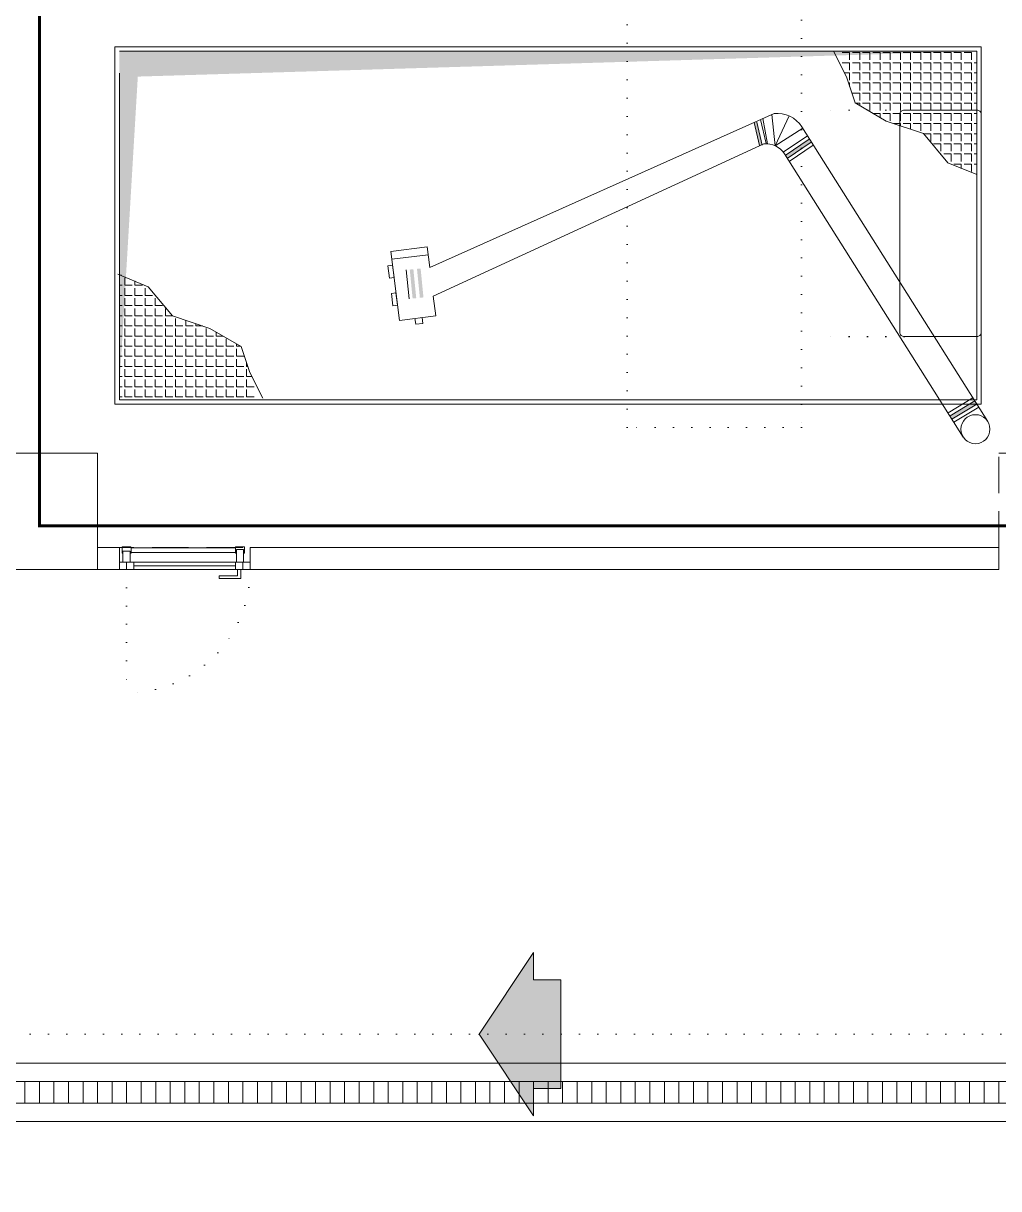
# Model space of a CAD drawing. Header units: metres. Extents: x -13933 to 152404, y -7861 to 21912.
# Drawn here: x 1589 to 2260, y 4374 to 5176 of the extents above; entities that cross this region are included whole.
import ezdxf

# ---------------------------------------------------------------- set-up
doc = ezdxf.new("R2010")
doc.units = ezdxf.units.M
doc.header["$LTSCALE"] = 100
doc.header["$MEASUREMENT"] = 0
for name, pattern in [('ACAD_ISO05W100', [33, 24, -3, 0, -3, 0, -3]), ('DOT2', [0.125, 0, -0.125]), ('HIDDEN', [0.375, 0.25, -0.125])]:
    doc.linetypes.add(name, pattern=pattern)
doc.layers.get('0').update_dxf_attribs({"color": 9, "lineweight": 9})
for name, color, linetype, lineweight in [('00', 9, 'Continuous', 9), ('01', 9, 'Continuous', 9), ('06B', 9, 'Continuous', 9), ('06D', 9, 'Continuous', 9), ('10', 9, 'Continuous', 9), ('15', 9, 'Continuous', 9), ('20', 9, 'DOT2', 9), ('bakırcı ekipman', 252, 'ACAD_ISO05W100', 9)]:
    doc.layers.add(name, color=color, linetype=linetype, lineweight=lineweight)

# ---------------------------------------------------------------- blocks, each defined once
blk = doc.blocks.new('p-kolon_80x80')
blk.add_lwpolyline([(-40, -40), (40, -40), (40, 40), (-40, 40)], close=True)
blk = doc.blocks.new('2.bod.sitatik')
at = {"layer": '01'}
blk.add_blockref('p-kolon_80x80', (1600, -3790), dxfattribs=at)
blk = doc.blocks.new('p-işyeri')
at = {"color": 0, "const_width": 2}
blk.add_lwpolyline([(200, 0), (200, 700), (-200, 700), (-200, 0)], close=True, dxfattribs=at)
blk = doc.blocks.new('rf')
at = {"layer": 'bakırcı ekipman', "color": 0, "lineweight": 0}
for p, q in [((174820.42, -9265.6), (174802.78, -9274.52)), ((174802.78, -9274.52), (174784.78, -9280.52)), ((174805.53, -9276.74), (174805.53, -9273.06)), ((174812.52, -9276.74), (174812.52, -9271.66)), ((174819.5, -9276.74), (174819.5, -9271.66)), ((174784.78, -9280.52), (174772.35, -9301.95)), ((174784.58, -9283.72), (174784.58, -9280.87)), ((174791.56, -9283.72), (174791.56, -9278.64)), ((174798.55, -9276.74), (174796.14, -9276.74)), ((174798.55, -9276.74), (174798.55, -9275.93)), ((174798.55, -9283.72), (174798.55, -9278.64)), ((174805.53, -9276.74), (174800.45, -9276.74)), ((174805.53, -9283.72), (174805.53, -9278.64)), ((174812.52, -9276.74), (174807.44, -9276.74)), ((174812.52, -9283.72), (174812.52, -9278.64)), ((174819.5, -9276.74), (174814.42, -9276.74)), ((174819.5, -9283.72), (174819.5, -9278.64)), ((174784.58, -9290.71), (174779.5, -9290.71)), ((174784.58, -9283.72), (174782.92, -9283.72)), ((174784.58, -9290.71), (174784.58, -9285.63)), ((174791.56, -9283.72), (174786.48, -9283.72)), ((174791.56, -9290.71), (174786.48, -9290.71)), ((174791.56, -9290.71), (174791.56, -9285.63)), ((174798.55, -9283.72), (174793.47, -9283.72)), ((174798.55, -9290.71), (174793.47, -9290.71)), ((174798.55, -9290.71), (174798.55, -9285.63)), ((174805.53, -9283.72), (174800.45, -9283.72)), ((174805.53, -9290.71), (174800.45, -9290.71)), ((174805.53, -9290.71), (174805.53, -9285.63)), ((174812.52, -9283.72), (174807.44, -9283.72)), ((174812.52, -9290.71), (174807.44, -9290.71)), ((174812.52, -9290.71), (174812.52, -9285.63)), ((174819.5, -9283.72), (174814.42, -9283.72)), ((174819.5, -9290.71), (174814.42, -9290.71)), ((174819.5, -9290.71), (174819.5, -9285.63)), ((174777.59, -9297.69), (174774.82, -9297.69)), ((174777.59, -9297.69), (174777.59, -9292.91)), ((174784.58, -9297.69), (174779.5, -9297.69)), ((174784.58, -9297.69), (174784.58, -9292.61)), ((174791.56, -9297.69), (174786.48, -9297.69)), ((174791.56, -9297.69), (174791.56, -9292.61)), ((174798.55, -9297.69), (174793.47, -9297.69)), ((174798.55, -9297.69), (174798.55, -9292.61)), ((174805.53, -9297.69), (174800.45, -9297.69)), ((174805.53, -9297.69), (174805.53, -9292.61)), ((174812.52, -9297.69), (174807.44, -9297.69)), ((174812.52, -9297.69), (174812.52, -9292.61)), ((174819.5, -9297.69), (174814.42, -9297.69)), ((174819.5, -9297.69), (174819.5, -9292.61)), ((174772.35, -9301.95), (174763.77, -9327.67)), ((174770.61, -9311.66), (174770.61, -9307.16)), ((174777.59, -9304.68), (174772.51, -9304.68)), ((174777.59, -9304.68), (174777.59, -9299.6)), ((174777.59, -9311.66), (174777.59, -9306.58)), ((174784.58, -9304.68), (174779.5, -9304.68)), ((174784.58, -9304.68), (174784.58, -9299.6)), ((174784.58, -9311.66), (174784.58, -9306.58)), ((174791.56, -9304.68), (174786.48, -9304.68)), ((174791.56, -9304.68), (174791.56, -9299.6)), ((174791.56, -9311.66), (174791.56, -9306.58)), ((174798.55, -9304.68), (174793.47, -9304.68)), ((174798.55, -9304.68), (174798.55, -9299.6)), ((174798.55, -9311.66), (174798.55, -9306.58)), ((174805.53, -9304.68), (174800.45, -9304.68)), ((174805.53, -9304.68), (174805.53, -9299.6)), ((174805.53, -9311.66), (174805.53, -9306.58)), ((174812.52, -9304.68), (174807.44, -9304.68)), ((174812.52, -9304.68), (174812.52, -9299.6)), ((174812.52, -9311.66), (174812.52, -9306.58)), ((174819.5, -9304.68), (174814.42, -9304.68)), ((174819.5, -9304.68), (174819.5, -9299.6)), ((174819.5, -9311.66), (174819.5, -9306.58)), ((174770.61, -9311.66), (174769.11, -9311.66)), ((174770.61, -9318.65), (174770.61, -9313.57)), ((174777.59, -9311.66), (174772.51, -9311.66)), ((174777.59, -9318.65), (174777.59, -9313.57)), ((174784.58, -9311.66), (174779.5, -9311.66)), ((174784.58, -9318.65), (174784.58, -9313.57)), ((174791.56, -9311.66), (174786.48, -9311.66)), ((174791.56, -9318.65), (174791.56, -9313.57)), ((174798.55, -9311.66), (174793.47, -9311.66)), ((174798.55, -9318.65), (174798.55, -9313.57)), ((174805.53, -9311.66), (174800.45, -9311.66)), ((174805.53, -9318.65), (174805.53, -9313.57)), ((174812.52, -9311.66), (174807.44, -9311.66)), ((174812.52, -9318.65), (174812.52, -9313.57)), ((174819.5, -9311.66), (174814.42, -9311.66)), ((174819.5, -9318.65), (174819.5, -9313.57)), ((174770.61, -9318.65), (174766.78, -9318.65)), ((174770.61, -9325.63), (174770.61, -9320.55)), ((174777.59, -9318.65), (174772.51, -9318.65)), ((174777.59, -9325.63), (174777.59, -9320.55)), ((174784.58, -9318.65), (174779.5, -9318.65)), ((174784.58, -9325.63), (174784.58, -9320.55)), ((174791.56, -9318.65), (174786.48, -9318.65)), ((174791.56, -9325.63), (174791.56, -9320.55)), ((174798.55, -9318.65), (174793.47, -9318.65)), ((174798.55, -9325.63), (174798.55, -9320.55)), ((174805.53, -9318.65), (174800.45, -9318.65)), ((174805.53, -9325.63), (174805.53, -9320.55)), ((174812.52, -9318.65), (174807.44, -9318.65)), ((174812.52, -9325.63), (174812.52, -9320.55)), ((174819.5, -9318.65), (174814.42, -9318.65)), ((174819.5, -9325.63), (174819.5, -9320.55)), ((174763.77, -9327.67), (174743.62, -9344.38)), ((174763.62, -9332.62), (174763.62, -9327.79)), ((174770.61, -9325.63), (174765.53, -9325.63)), ((174770.61, -9332.62), (174770.61, -9327.54)), ((174777.59, -9325.63), (174772.51, -9325.63)), ((174777.59, -9332.62), (174777.59, -9327.54)), ((174784.58, -9325.63), (174779.5, -9325.63)), ((174784.58, -9332.62), (174784.58, -9327.54)), ((174791.56, -9325.63), (174786.48, -9325.63)), ((174791.56, -9332.62), (174791.56, -9327.54)), ((174798.55, -9325.63), (174793.47, -9325.63)), ((174798.55, -9332.62), (174798.55, -9327.54)), ((174805.53, -9325.63), (174800.45, -9325.63)), ((174805.53, -9332.62), (174805.53, -9327.54)), ((174812.52, -9325.63), (174807.44, -9325.63)), ((174812.52, -9332.62), (174812.52, -9327.54)), ((174819.5, -9325.63), (174814.42, -9325.63)), ((174819.5, -9332.62), (174819.5, -9327.54)), ((174749.65, -9339.6), (174749.65, -9339.38)), ((174756.64, -9339.6), (174756.64, -9334.52)), ((174763.62, -9332.62), (174758.54, -9332.62)), ((174763.62, -9339.6), (174763.62, -9334.52)), ((174770.61, -9332.62), (174765.53, -9332.62)), ((174770.61, -9339.6), (174770.61, -9334.52)), ((174777.59, -9332.62), (174772.51, -9332.62)), ((174777.59, -9339.6), (174777.59, -9334.52)), ((174784.58, -9332.62), (174779.5, -9332.62)), ((174784.58, -9339.6), (174784.58, -9334.52)), ((174791.56, -9332.62), (174786.48, -9332.62)), ((174791.56, -9339.6), (174791.56, -9334.52)), ((174798.55, -9332.62), (174793.47, -9332.62)), ((174798.55, -9339.6), (174798.55, -9334.52)), ((174805.53, -9332.62), (174800.45, -9332.62)), ((174805.53, -9339.6), (174805.53, -9334.52)), ((174812.52, -9332.62), (174807.44, -9332.62)), ((174812.52, -9339.6), (174812.52, -9334.52)), ((174819.5, -9332.62), (174814.42, -9332.62)), ((174819.5, -9339.6), (174819.5, -9334.52)), ((174743.62, -9344.38), (174735.05, -9365.29)), ((174749.65, -9346.59), (174744.57, -9346.59)), ((174749.65, -9339.6), (174749.38, -9339.6)), ((174749.65, -9346.59), (174749.65, -9341.51)), ((174756.64, -9339.6), (174751.56, -9339.6)), ((174756.64, -9346.59), (174751.56, -9346.59)), ((174756.64, -9346.59), (174756.64, -9341.51)), ((174763.62, -9339.6), (174758.54, -9339.6)), ((174763.62, -9346.59), (174758.54, -9346.59)), ((174763.62, -9346.59), (174763.62, -9341.51)), ((174770.61, -9339.6), (174765.53, -9339.6)), ((174770.61, -9346.59), (174765.53, -9346.59)), ((174770.61, -9346.59), (174770.61, -9341.51)), ((174777.59, -9339.6), (174772.51, -9339.6)), ((174777.59, -9346.59), (174772.51, -9346.59)), ((174777.59, -9346.59), (174777.59, -9341.51)), ((174784.58, -9339.6), (174779.5, -9339.6)), ((174784.58, -9346.59), (174779.5, -9346.59)), ((174784.58, -9346.59), (174784.58, -9341.51)), ((174791.56, -9339.6), (174786.48, -9339.6)), ((174791.56, -9346.59), (174786.48, -9346.59)), ((174791.56, -9346.59), (174791.56, -9341.51)), ((174798.55, -9339.6), (174793.47, -9339.6)), ((174798.55, -9346.59), (174793.47, -9346.59)), ((174798.55, -9346.59), (174798.55, -9341.51)), ((174805.53, -9339.6), (174800.45, -9339.6)), ((174805.53, -9346.59), (174800.45, -9346.59)), ((174805.53, -9346.59), (174805.53, -9341.51)), ((174812.52, -9339.6), (174807.44, -9339.6)), ((174812.52, -9346.59), (174807.44, -9346.59)), ((174812.52, -9346.59), (174812.52, -9341.51)), ((174819.5, -9339.6), (174814.42, -9339.6)), ((174819.5, -9346.59), (174814.42, -9346.59)), ((174819.5, -9346.59), (174819.5, -9341.51)), ((174742.67, -9353.57), (174739.66, -9353.57)), ((174742.67, -9353.57), (174742.67, -9348.49)), ((174742.67, -9360.56), (174742.67, -9355.48)), ((174749.65, -9353.57), (174744.57, -9353.57)), ((174749.65, -9353.57), (174749.65, -9348.49)), ((174749.65, -9360.56), (174749.65, -9355.48)), ((174756.64, -9353.57), (174751.56, -9353.57)), ((174756.64, -9353.57), (174756.64, -9348.49)), ((174756.64, -9360.56), (174756.64, -9355.48)), ((174763.62, -9353.57), (174758.54, -9353.57)), ((174763.62, -9353.57), (174763.62, -9348.49)), ((174763.62, -9360.56), (174763.62, -9355.48)), ((174770.61, -9353.57), (174765.53, -9353.57)), ((174770.61, -9353.57), (174770.61, -9348.49)), ((174770.61, -9360.56), (174770.61, -9355.48)), ((174777.59, -9353.57), (174772.51, -9353.57)), ((174777.59, -9353.57), (174777.59, -9348.49)), ((174777.59, -9360.56), (174777.59, -9355.48)), ((174784.58, -9353.57), (174779.5, -9353.57)), ((174784.58, -9353.57), (174784.58, -9348.49)), ((174784.58, -9360.56), (174784.58, -9355.48)), ((174791.56, -9353.57), (174786.48, -9353.57)), ((174791.56, -9353.57), (174791.56, -9348.49)), ((174791.56, -9360.56), (174791.56, -9355.48)), ((174798.55, -9353.57), (174793.47, -9353.57)), ((174798.55, -9353.57), (174798.55, -9348.49)), ((174798.55, -9360.56), (174798.55, -9355.48)), ((174805.53, -9353.57), (174800.45, -9353.57)), ((174805.53, -9353.57), (174805.53, -9348.49)), ((174805.53, -9360.56), (174805.53, -9355.48)), ((174812.52, -9353.57), (174807.44, -9353.57)), ((174812.52, -9353.57), (174812.52, -9348.49)), ((174812.52, -9360.56), (174812.52, -9355.48)), ((174819.5, -9353.57), (174814.42, -9353.57)), ((174819.5, -9353.57), (174819.5, -9348.49)), ((174819.5, -9360.56), (174819.5, -9355.48)), ((174735.68, -9364.29), (174735.68, -9362.82)), ((174742.67, -9360.56), (174737.59, -9360.56)), ((174742.67, -9364.29), (174742.67, -9362.46)), ((174749.65, -9360.56), (174744.57, -9360.56)), ((174749.65, -9364.29), (174749.65, -9362.46)), ((174756.64, -9360.56), (174751.56, -9360.56)), ((174756.64, -9364.29), (174756.64, -9362.46)), ((174763.62, -9360.56), (174758.54, -9360.56)), ((174763.62, -9364.29), (174763.62, -9362.46)), ((174770.61, -9360.56), (174765.53, -9360.56)), ((174770.61, -9364.29), (174770.61, -9362.46)), ((174777.59, -9360.56), (174772.51, -9360.56)), ((174777.59, -9364.29), (174777.59, -9362.46)), ((174784.58, -9360.56), (174779.5, -9360.56)), ((174784.58, -9364.29), (174784.58, -9362.46)), ((174791.56, -9360.56), (174786.48, -9360.56)), ((174791.56, -9364.29), (174791.56, -9362.46)), ((174798.55, -9360.56), (174793.47, -9360.56)), ((174798.55, -9364.29), (174798.55, -9362.46)), ((174805.53, -9360.56), (174800.45, -9360.56)), ((174805.53, -9364.29), (174805.53, -9362.46)), ((174812.52, -9360.56), (174807.44, -9360.56)), ((174812.52, -9364.29), (174812.52, -9362.46)), ((174819.5, -9360.56), (174814.42, -9360.56)), ((174819.5, -9364.29), (174819.5, -9362.46))]:
    blk.add_line(p, q, dxfattribs=at)
blk = doc.blocks.new('p-mekanik_boyahane_mahal08')
for points in [[(439.67, 193.91), (441.67, 194.1), (445.34, 178.39), (443.33, 178.19)], [(439.67, 193.91), (441.67, 194.1), (445.34, 178.39), (443.33, 178.19)], [(462.47, 169.17), (461.15, 171.3), (477.7, 182.55), (479.03, 180.43)], [(462.47, 169.17), (461.15, 171.3), (477.7, 182.55), (479.03, 180.43)], [(575.83, -10.25), (574.51, -8.13), (591.62, 2.22), (592.95, 0.1)], [(575.83, -10.25), (574.51, -8.13), (591.62, 2.22), (592.95, 0.1)], [(575.83, -10.25), (574.51, -8.13), (591.62, 2.22), (592.95, 0.1)]]:
    blk.add_hatch(color=256).paths.add_polyline_path(points)
h = blk.add_hatch(color=256)
h.paths.add_polyline_path([(207.27, 73), (204.78, 72.75), (202.81, 92.66), (205.3, 92.9)])
h.paths.add_polyline_path([(212.25, 73.49), (209.76, 73.25), (207.79, 93.15), (210.28, 93.4)])
h = blk.add_hatch(color=256)
h.paths.add_polyline_path([(207.27, 73), (204.78, 72.75), (202.81, 92.66), (205.3, 92.9)])
h.paths.add_polyline_path([(212.25, 73.49), (209.76, 73.25), (207.79, 93.15), (210.28, 93.4)])
for p, q in [((596, 246), (0, 246)), ((0, 246), (0, 0)), ((593, 243), (3, 243)), ((494.31, 243), (503.23, 225.37)), ((505.45, 242.09), (500.37, 242.09)), ((505.45, 242.09), (505.45, 237.01)), ((512.43, 242.09), (507.35, 242.09)), ((512.43, 242.09), (512.43, 237.01)), ((519.42, 242.09), (514.34, 242.09)), ((519.42, 242.09), (519.42, 237.01)), ((526.4, 242.09), (521.32, 242.09)), ((526.4, 242.09), (526.4, 237.01)), ((533.39, 242.09), (528.31, 242.09)), ((533.39, 242.09), (533.39, 237.01)), ((540.37, 242.09), (535.29, 242.09)), ((540.37, 242.09), (540.37, 237.01)), ((547.36, 242.09), (542.28, 242.09)), ((547.36, 242.09), (547.36, 237.01)), ((554.34, 242.09), (549.26, 242.09)), ((554.34, 242.09), (554.34, 237.01)), ((561.33, 242.09), (556.25, 242.09)), ((561.33, 242.09), (561.33, 237.01)), ((568.31, 242.09), (563.23, 242.09)), ((568.31, 242.09), (568.31, 237.01)), ((575.3, 242.09), (570.22, 242.09)), ((575.3, 242.09), (575.3, 237.01)), ((582.28, 242.09), (577.2, 242.09)), ((582.28, 242.09), (582.28, 237.01)), ((589.27, 242.09), (584.19, 242.09)), ((589.27, 242.09), (589.27, 237.01)), ((593, 3), (593, 243)), ((596, 3), (596, 246)), ((505.45, 235.1), (500.37, 235.1)), ((505.45, 235.1), (505.45, 230.02)), ((512.43, 235.1), (507.35, 235.1)), ((512.43, 235.1), (512.43, 230.02)), ((519.42, 235.1), (514.34, 235.1)), ((519.42, 235.1), (519.42, 230.02)), ((526.4, 235.1), (521.32, 235.1)), ((526.4, 235.1), (526.4, 230.02)), ((533.39, 235.1), (528.31, 235.1)), ((533.39, 235.1), (533.39, 230.02)), ((540.37, 235.1), (535.29, 235.1)), ((540.37, 235.1), (540.37, 230.02)), ((547.36, 235.1), (542.28, 235.1)), ((547.36, 235.1), (547.36, 230.02)), ((554.34, 235.1), (549.26, 235.1)), ((554.34, 235.1), (554.34, 230.02)), ((561.33, 235.1), (556.25, 235.1)), ((561.33, 235.1), (561.33, 230.02)), ((568.31, 235.1), (563.23, 235.1)), ((568.31, 235.1), (568.31, 230.02)), ((575.3, 235.1), (570.22, 235.1)), ((575.3, 235.1), (575.3, 230.02)), ((582.28, 235.1), (577.2, 235.1)), ((582.28, 235.1), (582.28, 230.02)), ((589.27, 235.1), (584.19, 235.1)), ((589.27, 235.1), (589.27, 230.02)), ((593, 235.1), (591.17, 235.1)), ((3, 228), (3, 3)), ((505.45, 228.12), (501.77, 228.12)), ((503.23, 225.37), (509.23, 207.36)), ((505.45, 228.12), (505.45, 223.04)), ((512.43, 228.12), (507.35, 228.12)), ((512.43, 228.12), (512.43, 223.04)), ((519.42, 228.12), (514.34, 228.12)), ((519.42, 228.12), (519.42, 223.04)), ((526.4, 228.12), (521.32, 228.12)), ((526.4, 228.12), (526.4, 223.04)), ((533.39, 228.12), (528.31, 228.12)), ((533.39, 228.12), (533.39, 223.04)), ((540.37, 228.12), (535.29, 228.12)), ((540.37, 228.12), (540.37, 223.04)), ((547.36, 228.12), (542.28, 228.12)), ((547.36, 228.12), (547.36, 223.04)), ((554.34, 228.12), (549.26, 228.12)), ((554.34, 228.12), (554.34, 223.04)), ((561.33, 228.12), (556.25, 228.12)), ((561.33, 228.12), (561.33, 223.04)), ((568.31, 228.12), (563.23, 228.12)), ((568.31, 228.12), (568.31, 223.04)), ((575.3, 228.12), (570.22, 228.12)), ((575.3, 228.12), (575.3, 223.04)), ((582.28, 228.12), (577.2, 228.12)), ((582.28, 228.12), (582.28, 223.04)), ((589.27, 228.12), (584.19, 228.12)), ((589.27, 228.12), (589.27, 223.04)), ((593, 228.12), (591.17, 228.12)), ((505.45, 221.13), (504.64, 221.13)), ((505.45, 221.13), (505.45, 218.72)), ((512.43, 221.13), (507.35, 221.13)), ((512.43, 221.13), (512.43, 216.05)), ((519.42, 221.13), (514.34, 221.13)), ((519.42, 221.13), (519.42, 216.05)), ((526.4, 221.13), (521.32, 221.13)), ((526.4, 221.13), (526.4, 216.05)), ((533.39, 221.13), (528.31, 221.13)), ((533.39, 221.13), (533.39, 216.05)), ((540.37, 221.13), (535.29, 221.13)), ((540.37, 221.13), (540.37, 216.05)), ((547.36, 221.13), (542.28, 221.13)), ((547.36, 221.13), (547.36, 216.05)), ((554.34, 221.13), (549.26, 221.13)), ((554.34, 221.13), (554.34, 216.05)), ((561.33, 221.13), (556.25, 221.13)), ((561.33, 221.13), (561.33, 216.05)), ((568.31, 221.13), (563.23, 221.13)), ((568.31, 221.13), (568.31, 216.05)), ((575.3, 221.13), (570.22, 221.13)), ((575.3, 221.13), (575.3, 216.05)), ((582.28, 221.13), (577.2, 221.13)), ((582.28, 221.13), (582.28, 216.05)), ((589.27, 221.13), (584.19, 221.13)), ((589.27, 221.13), (589.27, 216.05)), ((593, 221.13), (591.17, 221.13)), ((512.43, 214.15), (507.35, 214.15)), ((512.43, 214.15), (512.43, 209.07)), ((519.42, 214.15), (514.34, 214.15)), ((519.42, 214.15), (519.42, 209.07)), ((526.4, 214.15), (521.32, 214.15)), ((526.4, 214.15), (526.4, 209.07)), ((533.39, 214.15), (528.31, 214.15)), ((533.39, 214.15), (533.39, 209.07)), ((540.37, 214.15), (535.29, 214.15)), ((540.37, 214.15), (540.37, 209.07)), ((547.36, 214.15), (542.28, 214.15)), ((547.36, 214.15), (547.36, 209.07)), ((554.34, 214.15), (549.26, 214.15)), ((554.34, 214.15), (554.34, 209.07)), ((561.33, 214.15), (556.25, 214.15)), ((561.33, 214.15), (561.33, 209.07)), ((568.31, 214.15), (563.23, 214.15)), ((568.31, 214.15), (568.31, 209.07)), ((575.3, 214.15), (570.22, 214.15)), ((575.3, 214.15), (575.3, 209.07)), ((582.28, 214.15), (577.2, 214.15)), ((582.28, 214.15), (582.28, 209.07)), ((589.27, 214.15), (584.19, 214.15)), ((589.27, 214.15), (589.27, 209.07)), ((593, 214.15), (591.17, 214.15)), ((509.23, 207.36), (530.66, 194.93)), ((512.43, 207.16), (509.58, 207.16)), ((512.43, 207.16), (512.43, 205.5)), ((519.42, 207.16), (514.34, 207.16)), ((519.42, 207.16), (519.42, 202.08)), ((526.4, 207.16), (521.32, 207.16)), ((526.4, 207.16), (526.4, 202.08)), ((533.39, 207.16), (528.31, 207.16)), ((533.39, 207.16), (533.39, 202.08)), ((540.37, 207.16), (535.29, 207.16)), ((540.37, 207.16), (540.37, 202.08)), ((547.36, 207.16), (542.28, 207.16)), ((547.36, 207.16), (547.36, 202.08)), ((554.34, 207.16), (549.26, 207.16)), ((554.34, 207.16), (554.34, 202.08)), ((561.33, 207.16), (556.25, 207.16)), ((561.33, 207.16), (561.33, 202.08)), ((568.31, 207.16), (563.23, 207.16)), ((568.31, 207.16), (568.31, 202.08)), ((575.3, 207.16), (570.22, 207.16)), ((575.3, 207.16), (575.3, 202.08)), ((582.28, 207.16), (577.2, 207.16)), ((582.28, 207.16), (582.28, 202.08)), ((589.27, 207.16), (584.19, 207.16)), ((589.27, 207.16), (589.27, 202.08)), ((593, 207.16), (591.17, 207.16)), ((453.53, 200.11), (216.54, 94.14)), ((453.53, 200.11), (216.54, 94.14)), ((443.33, 178.19), (439.67, 193.91)), ((443.33, 178.19), (439.67, 193.91)), ((445.34, 178.39), (441.67, 194.1)), ((445.34, 178.39), (441.67, 194.1)), ((447.96, 179.55), (444.14, 195.91)), ((447.96, 179.55), (444.14, 195.91)), ((448.87, 179.28), (445.71, 196.61)), ((448.87, 179.28), (445.71, 196.61)), ((454.14, 177.97), (451.86, 199.36)), ((454.14, 177.97), (451.86, 199.36)), ((454.14, 177.97), (463.9, 198.44)), ((454.14, 177.97), (463.9, 198.44)), ((526.4, 200.18), (521.61, 200.18)), ((526.4, 200.18), (526.4, 197.4)), ((533.39, 200.18), (528.31, 200.18)), ((530.66, 194.93), (556.37, 186.35)), ((533.39, 200.18), (533.39, 195.1)), ((540.37, 200.18), (535.29, 200.18)), ((540.37, 193.19), (535.87, 193.19)), ((540.37, 200.18), (540.37, 195.1)), ((540.37, 193.19), (540.37, 191.69)), ((547.36, 200.18), (542.28, 200.18)), ((547.36, 193.19), (542.28, 193.19)), ((547.36, 200.18), (547.36, 195.1)), ((547.36, 193.19), (547.36, 189.36)), ((554.34, 200.18), (549.26, 200.18)), ((554.34, 193.19), (549.26, 193.19)), ((554.34, 200.18), (554.34, 195.1)), ((554.34, 193.19), (554.34, 188.11)), ((561.33, 200.18), (556.25, 200.18)), ((561.33, 193.19), (556.25, 193.19)), ((561.33, 200.18), (561.33, 195.1)), ((561.33, 193.19), (561.33, 188.11)), ((568.31, 200.18), (563.23, 200.18)), ((568.31, 193.19), (563.23, 193.19)), ((568.31, 200.18), (568.31, 195.1)), ((568.31, 193.19), (568.31, 188.11)), ((575.3, 200.18), (570.22, 200.18)), ((575.3, 193.19), (570.22, 193.19)), ((575.3, 200.18), (575.3, 195.1)), ((575.3, 193.19), (575.3, 188.11)), ((582.28, 200.18), (577.2, 200.18)), ((582.28, 193.19), (577.2, 193.19)), ((582.28, 200.18), (582.28, 195.1)), ((582.28, 193.19), (582.28, 188.11)), ((589.27, 200.18), (584.19, 200.18)), ((589.27, 193.19), (584.19, 193.19)), ((589.27, 200.18), (589.27, 195.1)), ((589.27, 193.19), (589.27, 188.11)), ((593, 200.18), (591.17, 200.18)), ((593, 193.19), (591.17, 193.19)), ((454.14, 177.97), (473.15, 189.96)), ((454.14, 177.97), (473.15, 189.96)), ((459.83, 173.42), (476.38, 184.67)), ((459.83, 173.42), (476.38, 184.67)), ((600.47, -11.96), (472.57, 190.89)), ((600.47, -11.96), (472.57, 190.89)), ((556.37, 186.35), (573.09, 166.2)), ((561.33, 186.21), (556.5, 186.21)), ((561.33, 186.21), (561.33, 181.13)), ((568.31, 186.21), (563.23, 186.21)), ((568.31, 186.21), (568.31, 181.13)), ((575.3, 186.21), (570.22, 186.21)), ((575.3, 186.21), (575.3, 181.13)), ((582.28, 186.21), (577.2, 186.21)), ((582.28, 186.21), (582.28, 181.13)), ((589.27, 186.21), (584.19, 186.21)), ((589.27, 186.21), (589.27, 181.13)), ((593, 186.21), (591.17, 186.21)), ((446.36, 179.23), (219.01, 74.29)), ((446.36, 179.23), (219.01, 74.29)), ((461.15, 171.3), (477.7, 182.55)), ((461.15, 171.3), (477.7, 182.55)), ((462.47, 169.17), (479.03, 180.43)), ((462.47, 169.17), (479.03, 180.43)), ((463.8, 167.05), (480.35, 178.31)), ((463.8, 167.05), (480.35, 178.31)), ((568.31, 179.22), (563.23, 179.22)), ((568.31, 179.22), (568.31, 174.14)), ((575.3, 179.22), (570.22, 179.22)), ((575.3, 179.22), (575.3, 174.14)), ((582.28, 179.22), (577.2, 179.22)), ((582.28, 179.22), (582.28, 174.14)), ((589.27, 179.22), (584.19, 179.22)), ((589.27, 179.22), (589.27, 174.14)), ((593, 179.22), (591.17, 179.22)), ((583.55, -22.62), (460.64, 172.31)), ((583.55, -22.62), (460.64, 172.31)), ((568.31, 172.24), (568.08, 172.24)), ((568.31, 172.24), (568.31, 171.96)), ((575.3, 172.24), (570.22, 172.24)), ((575.3, 172.24), (575.3, 167.16)), ((582.28, 172.24), (577.2, 172.24)), ((582.28, 172.24), (582.28, 167.16)), ((589.27, 172.24), (584.19, 172.24)), ((589.27, 172.24), (589.27, 167.16)), ((593, 172.24), (591.17, 172.24)), ((573.09, 166.2), (593, 158.04)), ((582.28, 165.25), (577.2, 165.25)), ((582.28, 165.25), (582.28, 162.25)), ((589.27, 165.25), (584.19, 165.25)), ((589.27, 165.25), (589.27, 160.17)), ((593, 165.25), (591.17, 165.25)), ((214.79, 108.21), (189.76, 105.09)), ((214.79, 108.21), (189.76, 105.09)), ((189.76, 105.09), (195.67, 57.64)), ((189.76, 105.09), (195.67, 57.64)), ((216.54, 94.14), (214.79, 108.21)), ((216.54, 94.14), (214.79, 108.21)), ((215.45, 102.91), (190.42, 99.79)), ((215.45, 102.91), (190.42, 99.79)), ((200.32, 92.41), (202.3, 72.51)), ((200.32, 92.41), (202.3, 72.51)), ((220.69, 60.76), (219.01, 74.29)), ((220.69, 60.76), (219.01, 74.29)), ((195.67, 57.64), (220.69, 60.76)), ((195.67, 57.64), (220.69, 60.76)), ((206.41, 58.98), (206.9, 55.02)), ((206.41, 58.98), (206.9, 55.02)), ((211.34, 59.59), (211.83, 55.64)), ((211.34, 59.59), (211.83, 55.64)), ((206.9, 55.02), (211.83, 55.64)), ((206.9, 55.02), (211.83, 55.64)), ((573.27, -5.95), (590.22, 4.3)), ((573.27, -5.95), (590.22, 4.3)), ((573.27, -5.95), (590.22, 4.3)), ((574.51, -8.13), (591.62, 2.22)), ((574.51, -8.13), (591.62, 2.22)), ((574.51, -8.13), (591.62, 2.22)), ((575.83, -10.25), (592.95, 0.1)), ((575.83, -10.25), (592.95, 0.1)), ((575.83, -10.25), (592.95, 0.1)), ((577.15, -12.37), (594.27, -2.02)), ((577.15, -12.37), (594.27, -2.02)), ((577.15, -12.37), (594.27, -2.02))]:
    blk.add_line(p, q)
for points in [[(593, 243), (593, 3), (542.11, 3), (593, 3), (3, 3)], [(596, 3), (596, 0), (0, 0)]]:
    blk.add_lwpolyline(points)
for points in [[(190.94, 95.6), (191.99, 87.16), (188.86, 86.77), (187.81, 95.21)], [(190.94, 95.6), (191.99, 87.16), (188.86, 86.77), (187.81, 95.21)], [(193.31, 76.55), (194.36, 68.11), (191.23, 67.72), (190.18, 76.16)], [(193.31, 76.55), (194.36, 68.11), (191.23, 67.72), (190.18, 76.16)]]:
    blk.add_lwpolyline(points, close=True)
blk.add_circle((591.99, -17.25), 10)
blk.add_circle((591.99, -17.25), 10)
blk.add_circle((591.99, -17.25), 10)
for centre, radius in [((455.65, 180.22), 20), ((455.65, 180.22), 20), ((447.95, 164.31), 15), ((447.95, 164.31), 15)]:
    blk.add_arc(centre, radius, 32.23304, 96.0938)
blk.add_solid([(593, 243), (3, 243), (15.71, 225.53), (3, 11)])
at = {"rotation": 270}
blk.add_blockref('rf', (9367.32, 174824.5), dxfattribs=at)
blk = doc.blocks.new('p-ızgara')
at = {"layer": '06D'}
h = blk.add_hatch(dxfattribs=at)
h.set_pattern_fill('_USER', color=252, scale=10, angle=90, style=0, pattern_type=0)
h.set_pattern_definition([(90, (-7e-12, -8630), (-10, 6e-16), [])])
h.paths.add_polyline_path([(7918.01, -4182.5), (907.5, -4182.5), (907.5, -4197.5), (7918.01, -4197.5)])
blk.add_lwpolyline([(7918.01, -4182.5), (907.5, -4182.5), (907.5, -4197.5), (7918.01, -4197.5)], close=True, dxfattribs=at)
blk = doc.blocks.new('K-AL-01A')
at = {"layer": '06B'}
blk.add_lwpolyline([(2634.71, 4254.27), (2634.71, 4260.52), (2619.71, 4260.52), (2619.71, 4258.65), (2632.46, 4258.65), (2632.46, 4258.65), (2632.46, 4254.27), (2634.71, 4254.27)], dxfattribs=at)
at = {"layer": '06D'}
for p, q in [((2637.95, 4254.27), (2551.08, 4254.27)), ((2551.08, 4249.27), (2637.95, 4249.27))]:
    blk.add_line(p, q, dxfattribs=at)
for points in [[(2553.58, 4241.77), (2558.58, 4241.77), (2558.58, 4249.27), (2553.58, 4249.27)], [(2636.58, 4240.66), (2631.58, 4240.66), (2631.58, 4249.27), (2636.58, 4249.27)], [(2630.96, 4239.41), (2559.21, 4239.41), (2559.21, 4242.53), (2630.96, 4242.53)]]:
    blk.add_lwpolyline(points, close=True, dxfattribs=at)
for points in [[(2553.58, 4243.16), (2552.96, 4243.16), (2552.96, 4239.16, 0.414214), (2553.33, 4238.78), (2558.83, 4238.78, 0.414214), (2559.21, 4239.16), (2559.21, 4243.16), (2558.58, 4243.16)], [(2636.58, 4243.16), (2637.21, 4243.16), (2637.21, 4239.16, -0.414214), (2636.83, 4238.78), (2631.33, 4238.78, -0.414214), (2630.96, 4239.16), (2630.96, 4243.16), (2631.58, 4243.16)]]:
    blk.add_lwpolyline(points, format="xyb", dxfattribs=at)
at = {"layer": '10'}
for points in [[(2551.08, 4254.27), (2551.08, 4249.27), (2556.08, 4249.27), (2556.08, 4254.27)], [(2556.08, 4254.27), (2556.08, 4249.27), (2561.08, 4249.27), (2561.08, 4254.27)], [(2631.08, 4254.27), (2631.08, 4249.27), (2636.08, 4249.27), (2636.08, 4254.27)], [(2636.08, 4254.27), (2636.08, 4249.27), (2641.08, 4249.27), (2641.08, 4254.27)]]:
    blk.add_lwpolyline(points, close=True, dxfattribs=at)
at = {"layer": '15'}
blk.add_lwpolyline([(2561.08, 4251.77), (2631.08, 4251.77)], dxfattribs=at)
at = {"layer": '20'}
blk.add_lwpolyline([(2556.08, 4254.27), (2556.08, 4339.27)], dxfattribs=at)
blk.add_arc((2556.08, 4254.27), 85, 0, 90, dxfattribs=at)
blk = doc.blocks.new('0_arrow1')
blk.add_hatch(color=254).paths.add_polyline_path([(0, 0), (-22.5, -15), (-15, -15), (-15, -22.5), (15, -22.5), (15, -15), (22.5, -15)])
at = {"linetype": 'ByBlock', "lineweight": -2}
blk.add_lwpolyline([(15, -22.5), (-15, -22.5), (-15, -15), (-22.5, -15), (0, 0), (22.5, -15), (15, -15)], close=True, dxfattribs=at)
blk.add_point((0, 0))
blk = doc.blocks.new('2.bod.Mimari')
at = {"layer": '00'}
for points in [[(1640, -3830), (1655, -3830), (1655, -3815), (1640, -3815)], [(1745, -3830), (2260, -3830), (2260, -3815), (1745, -3815)]]:
    blk.add_lwpolyline(points, close=True, dxfattribs=at)
at = {"layer": '06D', "linetype": 'DOT2'}
for points in [[(2214.39, -1748.97, 0.414214), (2124.39, -1838.97), (2124.39, -3732.3), (2004.39, -3732.3), (2004.39, -1838.97)], [(375, -5889.88), (375, -4630, -0.369385), (825, -4150), (8420, -4150)]]:
    blk.add_lwpolyline(points, format="xyb", dxfattribs=at)
blk.add_lwpolyline([(2195, -3513.72), (2135.03, -3513.72)], dxfattribs=at)
at = {"layer": '06D', "linetype": 'DOT2', "lineweight": -3}
blk.add_lwpolyline([(2195, -3669.72), (2135.03, -3669.72)], dxfattribs=at)
at = {"layer": '06D'}
blk.add_lwpolyline([(907.5, -4210), (8397.52, -4210), (8397.52, -3773.53), (8357.52, -3773.53), (8357.52, -4170), (907.5, -4170)], close=True, dxfattribs=at)
at = {"layer": '10'}
blk.add_lwpolyline([(2245, -3513.72), (2195, -3513.72, 0.414214), (2192, -3516.72), (2192, -3666.72, 0.414214), (2195, -3669.72), (2245, -3669.72, 0.414214), (2248, -3666.72), (2248, -3516.72, 0.414214)], format="xyb", close=True, dxfattribs=at)
at = {"layer": '20', "color": 251, "linetype": 'HIDDEN'}
blk.add_lwpolyline([(1560, -3030), (1560, -3750), (1640, -3750), (1640, -3815), (2260, -3815), (2260, -3750), (2340, -3750), (2340, -3815), (2960, -3815), (2960, -3750), (3040, -3750), (3039.93, -3030)], dxfattribs=at)
at = {"xscale": -1, "rotation": 180}
blk.add_blockref('K-AL-01A', (-896.08, 424.27), dxfattribs=at)
at = {"layer": '06D'}
for name, p in [('p-ızgara', (0, 0)), ('p-mekanik_boyahane_mahal08', (1652, -3716.22))]:
    blk.add_blockref(name, p, dxfattribs=at)
at = {"layer": '06D', "color": 89, "linetype": 'HIDDEN', "true_color": 0x2e4d23, "rotation": 90}
blk.add_blockref('p-işyeri', (2300, -3600), dxfattribs=at)
at = {"layer": '06D', "xscale": 2.5, "yscale": 2.5, "zscale": 2.5, "rotation": 90}
blk.add_blockref('0_arrow1', (1902.5, -4150), dxfattribs=at)

msp = doc.modelspace()

# ---------------------------------------------------------------- block references
for name in ['2.bod.sitatik', '2.bod.Mimari']:
    msp.add_blockref(name, (0, 8630))

doc.saveas('drawing.dxf')
